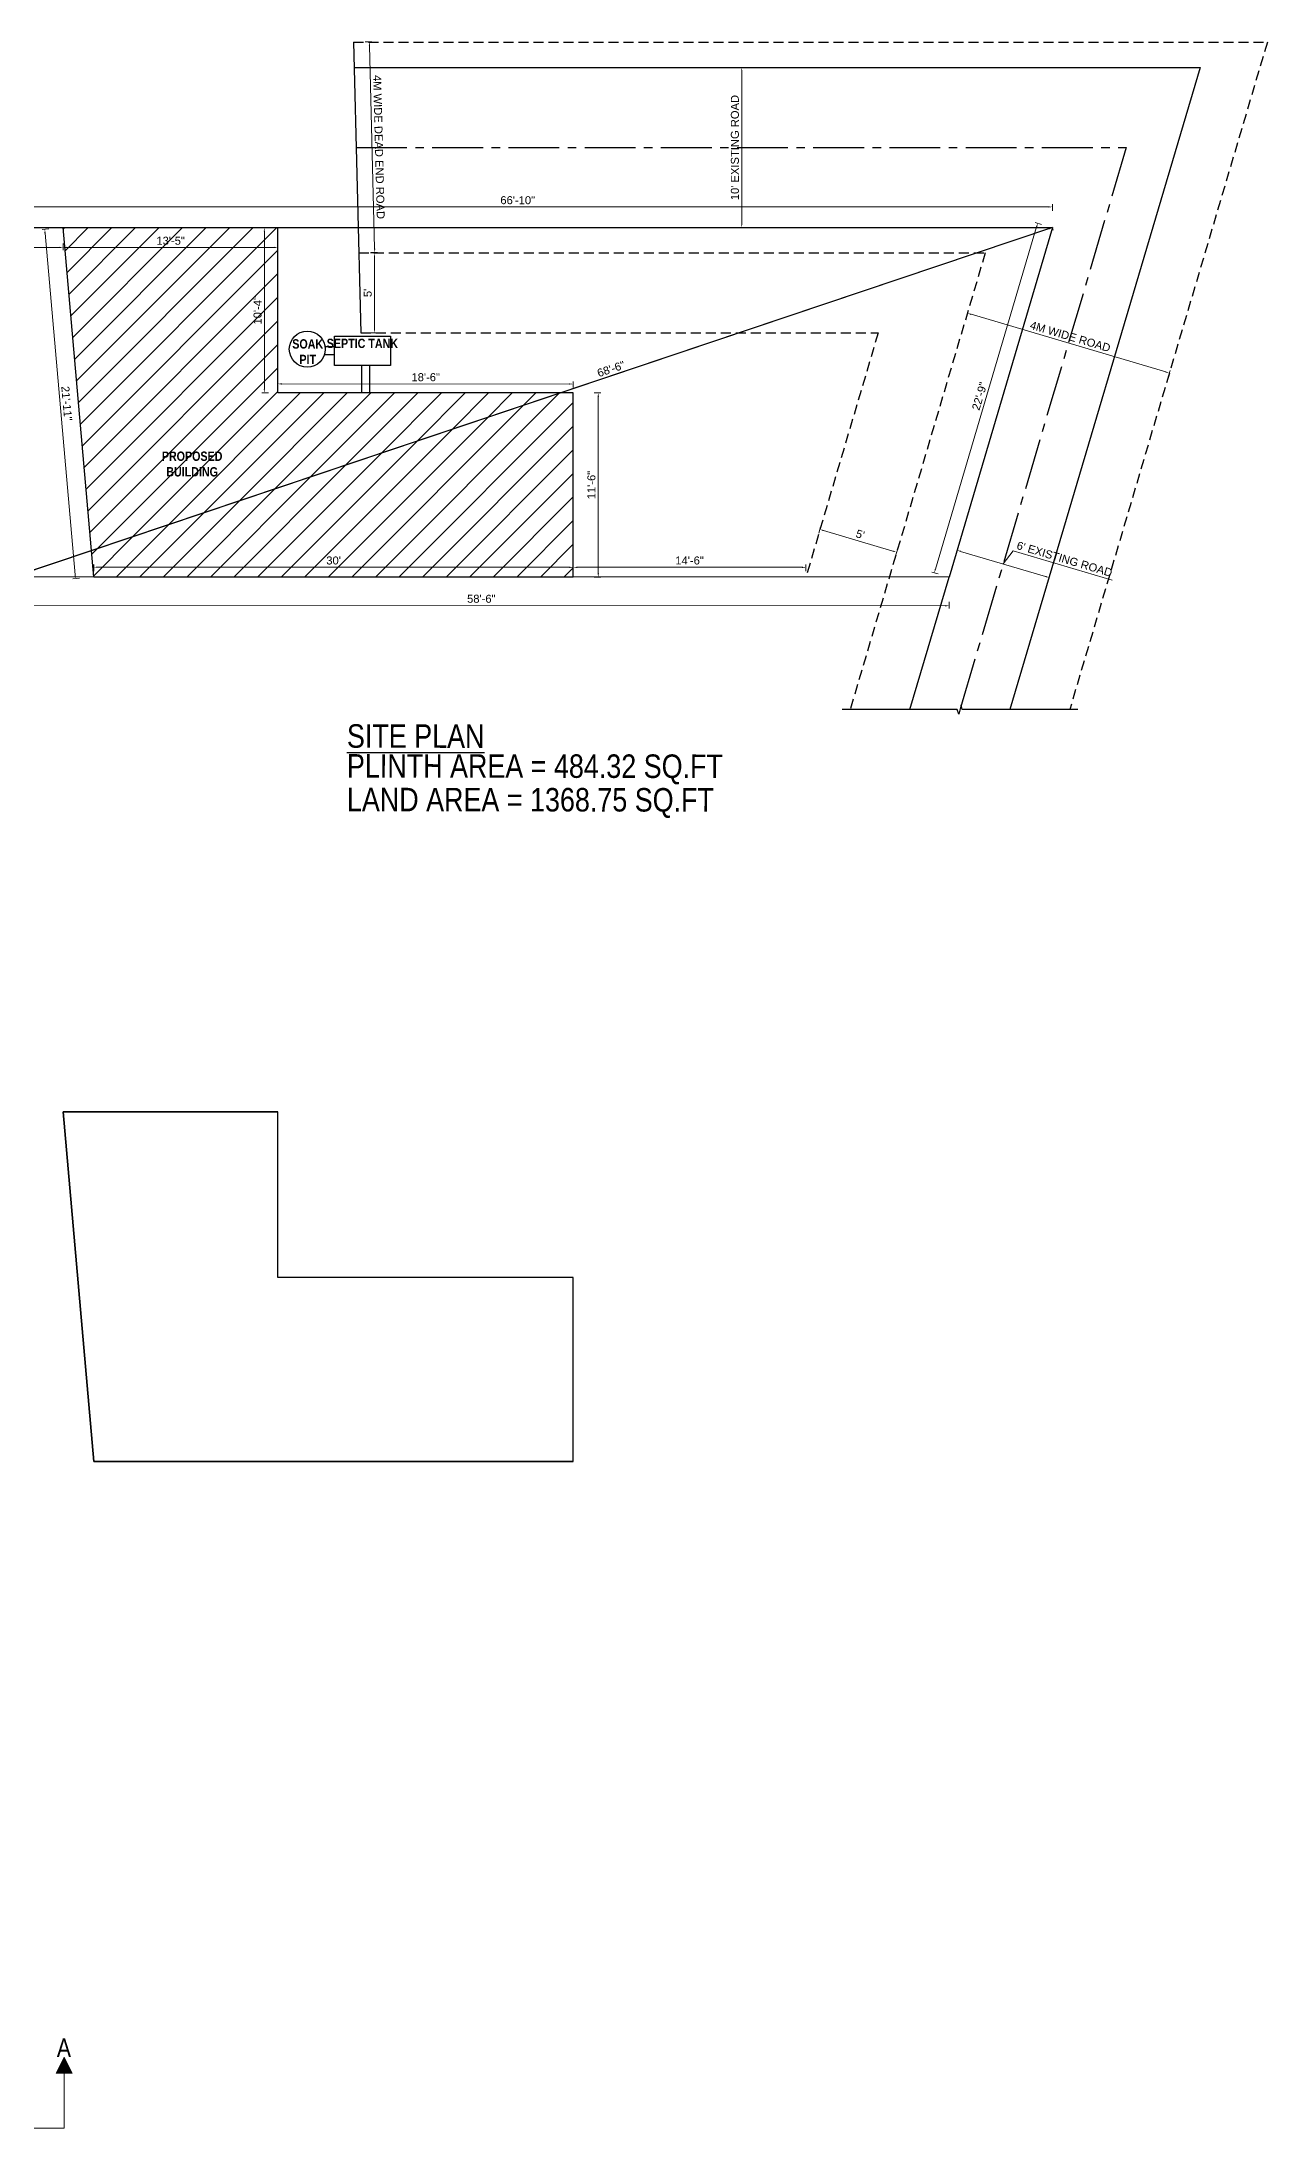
# Model space of a CAD drawing. Header units: inches. Extents: x 392906 to 410488, y -52747 to -40742.
# Drawn here: x 395963 to 396882, y -50533 to -48969 of the extents above; entities that cross this region are included whole.
import ezdxf

# ---------------------------------------------------------------- set-up
doc = ezdxf.new("R2010")
doc.units = ezdxf.units.IN
doc.header["$LTSCALE"] = 2
doc.header["$MEASUREMENT"] = 0
doc.header["$PDMODE"] = 34
doc.linetypes.add('CENTER2', pattern=[28.575, 19.05, -3.175, 3.175, -3.175])
doc.linetypes.add('DASHED2', pattern=[0.375, 0.25, -0.125])
doc.layers.get('0').update_dxf_attribs({"linetype": 'CONTINUOUS'})
doc.layers.get('DEFPOINTS').update_dxf_attribs({"color": 141, "linetype": 'CONTINUOUS'})
for name, color, linetype, lineweight in [('door', 20, 'CONTINUOUS', 35), ('steps', 253, 'CONTINUOUS', 20), ('WALL - A', 1, 'CONTINUOUS', 40)]:
    doc.layers.add(name, color=color, linetype=linetype, lineweight=lineweight)
doc.layers.add('plan wall', color=7, linetype='CONTINUOUS')
doc.styles.add('Lettring Text', font='arial.ttf')
doc.styles.get("Standard").update_dxf_attribs({"font": 'ARIALN.TTF'})
doc.dimstyles.new('Copy of Standard', dxfattribs={"dimtxt": 6, "dimasz": 2.875, "dimexe": 2, "dimexo": 4, "dimgap": 2, "dimtad": 1, "dimdec": 0, "dimrnd": 1, "dimzin": 0, "dimdsep": 46, "dimlunit": 4, "dimtxsty": 'Lettring Text', "dimcen": 0.1, "dimclrd": 7, "dimclre": 7, "dimclrt": 7, "dimazin": 0, "dimtfac": 0.645, "dimtdec": 0, "dimtmove": 1, "dimatfit": 0, "dimfxl": 3, "dimfxlon": 1, "dimtfillclr": 256, "dimtolj": 1, "dimtzin": 0, "dimlwd": -1, "dimlwe": -1, "dimarcsym": 2})

# ---------------------------------------------------------------- blocks, each defined once
blk = doc.blocks.new('*D855')
at = {"layer": 'DEFPOINTS', "color": 0, "ltscale": 0.5, "transparency": 16777216}
for p in [(396720.8, -49092.9), (395918.6, -49108.4), (396720.8, -49108.4)]:
    blk.add_point(p, dxfattribs=at)
at = {"layer": 'steps', "color": 7, "ltscale": 0.5, "transparency": 16777216}
for p, q in [((395918.6, -49095.9), (395918.6, -49090.9)), ((395921.5, -49092.9), (396717.9, -49092.9)), ((396720.8, -49095.9), (396720.8, -49090.9))]:
    blk.add_line(p, q, dxfattribs=at)
for points in [[(395921.5, -49092.5), (395921.5, -49093.4), (395918.6, -49092.9)], [(396717.9, -49092.5), (396717.9, -49093.4), (396720.8, -49092.9)]]:
    blk.add_solid(points, dxfattribs=at)
at = {"layer": 'steps', "color": 7, "ltscale": 0.5, "transparency": 16777216, "insert": (396319.7, -49087.9), "char_height": 6, "attachment_point": 5, "style": 'Lettring Text'}
blk.add_mtext('\\A1;66\'-10"', dxfattribs=at)
blk = doc.blocks.new('*D856')
at = {"layer": 'DEFPOINTS', "color": 0, "ltscale": 0.5, "transparency": 16777216}
for p in [(395941.6, -49370.3), (396643.2, -49370.5), (395941.6, -49391.7)]:
    blk.add_point(p, dxfattribs=at)
at = {"layer": 'steps', "color": 7, "ltscale": 0.5, "transparency": 16777216}
for p, q in [((395941.6, -49388.7), (395941.6, -49393.7)), ((396640.3, -49391.9), (395944.5, -49391.7)), ((396643.2, -49388.9), (396643.2, -49393.9))]:
    blk.add_line(p, q, dxfattribs=at)
for points in [[(395944.5, -49391.2), (395944.5, -49392.2), (395941.6, -49391.7)], [(396640.3, -49391.4), (396640.3, -49392.4), (396643.2, -49391.9)]]:
    blk.add_solid(points, dxfattribs=at)
at = {"layer": 'steps', "color": 7, "ltscale": 0.5, "transparency": 16777216, "insert": (396292.4, -49386.7), "char_height": 6, "attachment_point": 5, "rotation": 359.9867, "style": 'Lettring Text'}
blk.add_mtext('\\A1;58\'-6"', dxfattribs=at)
blk = doc.blocks.new('*D857')
at = {"layer": 'DEFPOINTS', "color": 0, "ltscale": 0.5, "transparency": 16777216}
for p in [(396720.8, -49108.4), (396632.1, -49367.2), (396643.2, -49370.5)]:
    blk.add_point(p, dxfattribs=at)
at = {"layer": 'steps', "color": 7, "ltscale": 0.5, "transparency": 16777216}
for p, q in [((396708.9, -49107.9), (396633, -49364.5)), ((396712.6, -49106), (396707.8, -49104.6)), ((396635, -49368.1), (396630.2, -49366.7))]:
    blk.add_line(p, q, dxfattribs=at)
for points in [[(396708.4, -49107.8), (396709.4, -49108), (396709.7, -49105.2)], [(396632.5, -49364.3), (396633.4, -49364.6), (396632.1, -49367.2)]]:
    blk.add_solid(points, dxfattribs=at)
at = {"layer": 'steps', "color": 7, "ltscale": 0.5, "transparency": 16777216, "insert": (396666.1, -49234.8), "char_height": 6, "attachment_point": 5, "rotation": 73.51, "style": 'Lettring Text'}
blk.add_mtext('\\A1;22\'-9"', dxfattribs=at)
blk = doc.blocks.new('*D858')
at = {"layer": 'DEFPOINTS', "color": 0, "ltscale": 0.5, "transparency": 16777216}
for p in [(396361.4, -49232.4), (396380.1, -49232.4), (396361.4, -49370.4)]:
    blk.add_point(p, dxfattribs=at)
at = {"layer": 'steps', "color": 7, "ltscale": 0.5, "transparency": 16777216}
for p, q in [((396377.1, -49232.4), (396382.1, -49232.4)), ((396380.1, -49367.6), (396380.1, -49235.3)), ((396377.1, -49370.4), (396382.1, -49370.4))]:
    blk.add_line(p, q, dxfattribs=at)
for points in [[(396379.6, -49235.3), (396380.6, -49235.3), (396380.1, -49232.4)], [(396379.6, -49367.6), (396380.6, -49367.6), (396380.1, -49370.4)]]:
    blk.add_solid(points, dxfattribs=at)
at = {"layer": 'steps', "color": 7, "ltscale": 0.5, "transparency": 16777216, "insert": (396375, -49301.4), "char_height": 6, "attachment_point": 5, "rotation": 90, "style": 'Lettring Text'}
blk.add_mtext('\\A1;11\'-6"', dxfattribs=at)
blk = doc.blocks.new('*D859')
at = {"layer": 'DEFPOINTS', "color": 0, "ltscale": 0.5, "transparency": 16777216}
for p in [(396001.9, -49363), (396001.9, -49370.4), (396361.4, -49370.4)]:
    blk.add_point(p, dxfattribs=at)
at = {"layer": 'steps', "color": 7, "ltscale": 0.5, "transparency": 16777216}
for p, q in [((396001.9, -49366), (396001.9, -49361)), ((396358.5, -49363.1), (396004.7, -49363)), ((396361.4, -49366.1), (396361.4, -49361.1))]:
    blk.add_line(p, q, dxfattribs=at)
for points in [[(396004.7, -49362.5), (396004.7, -49363.5), (396001.9, -49363)], [(396358.5, -49362.6), (396358.5, -49363.6), (396361.4, -49363.1)]]:
    blk.add_solid(points, dxfattribs=at)
at = {"layer": 'steps', "color": 7, "ltscale": 0.5, "transparency": 16777216, "insert": (396181.6, -49358), "char_height": 6, "attachment_point": 5, "rotation": 359.9867, "style": 'Lettring Text'}
blk.add_mtext("\\A1;30'", dxfattribs=at)
blk = doc.blocks.new('*D860')
at = {"layer": 'DEFPOINTS', "color": 0, "ltscale": 0.5, "transparency": 16777216}
for p in [(396139.9, -49225.6), (396139.9, -49232.4), (396361.4, -49232.4)]:
    blk.add_point(p, dxfattribs=at)
at = {"layer": 'steps', "color": 7, "ltscale": 0.5, "transparency": 16777216}
for p, q in [((396139.9, -49228.4), (396139.9, -49223.6)), ((396358.5, -49225.7), (396142.8, -49225.6)), ((396361.4, -49228.4), (396361.4, -49223.7))]:
    blk.add_line(p, q, dxfattribs=at)
for points in [[(396142.8, -49225.1), (396142.8, -49226.1), (396139.9, -49225.6)], [(396358.5, -49225.2), (396358.5, -49226.1), (396361.4, -49225.7)]]:
    blk.add_solid(points, dxfattribs=at)
at = {"layer": 'steps', "color": 7, "ltscale": 0.5, "transparency": 16777216, "insert": (396250.7, -49220.6), "char_height": 6, "attachment_point": 5, "rotation": 359.9876, "style": 'Lettring Text'}
blk.add_mtext('\\A1;18\'-6"', dxfattribs=at)
blk = doc.blocks.new('*D861')
at = {"layer": 'DEFPOINTS', "color": 0, "ltscale": 0.5, "transparency": 16777216}
for p in [(395965, -49109.6), (395978.8, -49108.4), (396001.9, -49370.4)]:
    blk.add_point(p, dxfattribs=at)
at = {"layer": 'steps', "color": 7, "ltscale": 0.5, "transparency": 16777216}
for p, q in [((395968, -49109.4), (395963, -49109.8)), ((395987.7, -49368.7), (395965.2, -49112.5)), ((395991, -49371.3), (395986, -49371.8))]:
    blk.add_line(p, q, dxfattribs=at)
for points in [[(395965.7, -49112.5), (395964.7, -49112.6), (395965, -49109.6)], [(395988.2, -49368.7), (395987.3, -49368.8), (395988, -49371.6)]]:
    blk.add_solid(points, dxfattribs=at)
at = {"layer": 'steps', "color": 7, "ltscale": 0.5, "transparency": 16777216, "insert": (395981.5, -49240.2), "char_height": 6, "attachment_point": 5, "rotation": 275.0256, "style": 'Lettring Text'}
blk.add_mtext('\\A1;21\'-11"', dxfattribs=at)
blk = doc.blocks.new('*D862')
at = {"layer": 'DEFPOINTS', "color": 0, "ltscale": 0.5, "transparency": 16777216}
for p in [(395978.8, -49108.4), (396139.9, -49108.4), (396139.9, -49123.3)]:
    blk.add_point(p, dxfattribs=at)
at = {"layer": 'steps', "color": 7, "ltscale": 0.5, "transparency": 16777216}
for p, q in [((395978.8, -49120.3), (395978.8, -49125.3)), ((395981.7, -49123.3), (396137, -49123.3)), ((396139.9, -49120.3), (396139.9, -49125.3))]:
    blk.add_line(p, q, dxfattribs=at)
for points in [[(395981.7, -49122.8), (395981.7, -49123.8), (395978.8, -49123.3)], [(396137, -49122.8), (396137, -49123.8), (396139.9, -49123.3)]]:
    blk.add_solid(points, dxfattribs=at)
at = {"layer": 'steps', "color": 7, "ltscale": 0.5, "transparency": 16777216, "insert": (396059.4, -49118.3), "char_height": 6, "attachment_point": 5, "style": 'Lettring Text'}
blk.add_mtext('\\A1;13\'-5"', dxfattribs=at)
blk = doc.blocks.new('*D863')
at = {"layer": 'DEFPOINTS', "color": 0, "ltscale": 0.5, "transparency": 16777216}
for p in [(396129.7, -49108.4), (396139.9, -49108.4), (396139.9, -49232.4)]:
    blk.add_point(p, dxfattribs=at)
at = {"layer": 'steps', "color": 7, "ltscale": 0.5, "transparency": 16777216}
for p, q in [((396132.7, -49108.4), (396127.7, -49108.4)), ((396129.7, -49229.5), (396129.7, -49111.3)), ((396132.7, -49232.4), (396127.7, -49232.4))]:
    blk.add_line(p, q, dxfattribs=at)
for points in [[(396129.2, -49111.3), (396130.1, -49111.3), (396129.7, -49108.4)], [(396129.2, -49229.5), (396130.1, -49229.5), (396129.7, -49232.4)]]:
    blk.add_solid(points, dxfattribs=at)
at = {"layer": 'steps', "color": 7, "ltscale": 0.5, "transparency": 16777216, "insert": (396124.6, -49170.4), "char_height": 6, "attachment_point": 5, "rotation": 90, "style": 'Lettring Text'}
blk.add_mtext('\\A1;10\'-4"', dxfattribs=at)
blk = doc.blocks.new('*D864')
at = {"layer": 'DEFPOINTS', "color": 0, "ltscale": 0.5, "transparency": 16777216}
for p in [(395918.6, -49108.4), (395978.8, -49108.4), (395918.6, -49123.3)]:
    blk.add_point(p, dxfattribs=at)
at = {"layer": 'steps', "color": 7, "ltscale": 0.5, "transparency": 16777216}
for p, q in [((395918.6, -49120.3), (395918.6, -49125.3)), ((395976, -49123.3), (395921.5, -49123.3)), ((395978.8, -49120.3), (395978.8, -49125.3))]:
    blk.add_line(p, q, dxfattribs=at)
for points in [[(395921.5, -49122.8), (395921.5, -49123.8), (395918.6, -49123.3)], [(395976, -49122.8), (395976, -49123.8), (395978.8, -49123.3)]]:
    blk.add_solid(points, dxfattribs=at)
at = {"layer": 'steps', "color": 7, "ltscale": 0.5, "transparency": 16777216, "insert": (395948.7, -49118.3), "char_height": 6, "attachment_point": 5, "style": 'Lettring Text'}
blk.add_mtext("\\A1;5'", dxfattribs=at)
blk = doc.blocks.new('*D865')
at = {"layer": 'DEFPOINTS', "color": 0, "ltscale": 0.5, "transparency": 16777216}
for p in [(396535.8, -49363.1), (396361.4, -49370.4), (396535.8, -49370.5)]:
    blk.add_point(p, dxfattribs=at)
at = {"layer": 'steps', "color": 7, "ltscale": 0.5, "transparency": 16777216}
for p, q in [((396361.4, -49366.1), (396361.4, -49361.1)), ((396364.3, -49363.1), (396532.9, -49363.1)), ((396535.8, -49366.1), (396535.8, -49361.1))]:
    blk.add_line(p, q, dxfattribs=at)
for points in [[(396364.3, -49362.6), (396364.3, -49363.6), (396361.4, -49363.1)], [(396532.9, -49362.6), (396532.9, -49363.6), (396535.8, -49363.1)]]:
    blk.add_solid(points, dxfattribs=at)
at = {"layer": 'steps', "color": 7, "ltscale": 0.5, "transparency": 16777216, "insert": (396448.6, -49358), "char_height": 6, "attachment_point": 5, "rotation": 359.9867, "style": 'Lettring Text'}
blk.add_mtext('\\A1;14\'-6"', dxfattribs=at)
blk = doc.blocks.new('*D867')
at = {"layer": 'DEFPOINTS', "color": 0, "ltscale": 0.5, "transparency": 16777216}
for p in [(396546.4, -49334.7), (396540.8, -49353.5), (396598.4, -49370.5)]:
    blk.add_point(p, dxfattribs=at)
at = {"layer": 'steps', "color": 7, "ltscale": 0.5, "transparency": 16777216}
for p, q in [((396545.5, -49337.6), (396546.9, -49332.8)), ((396601.1, -49351), (396549.1, -49335.6)), ((396603, -49354.6), (396604.5, -49349.9))]:
    blk.add_line(p, q, dxfattribs=at)
for points in [[(396549.3, -49335.1), (396549, -49336), (396546.4, -49334.7)], [(396601.3, -49350.5), (396601, -49351.4), (396603.9, -49351.8)]]:
    blk.add_solid(points, dxfattribs=at)
at = {"layer": 'steps', "color": 7, "ltscale": 0.5, "transparency": 16777216, "insert": (396576.6, -49338.4), "char_height": 6, "attachment_point": 5, "rotation": 343.51, "style": 'Lettring Text'}
blk.add_mtext("\\A1;5'", dxfattribs=at)
blk = doc.blocks.new('*D868')
at = {"layer": 'DEFPOINTS', "color": 0, "ltscale": 0.5, "transparency": 16777216}
for p in [(396643.2, -49370.5), (396718.2, -49370.8), (396712.2, -49390.9)]:
    blk.add_point(p, dxfattribs=at)
at = {"layer": 'steps', "color": 7, "ltscale": 0.5, "transparency": 16777216}
for p, q in [((396648.3, -49353.2), (396649.7, -49348.4)), ((396651.9, -49351.2), (396715.5, -49370)), ((396683.7, -49360.6), (396691.2, -49350.8)), ((396691.2, -49350.8), (396765.5, -49372.8)), ((396717.4, -49373.7), (396718.8, -49368.9))]:
    blk.add_line(p, q, dxfattribs=at)
for points in [[(396652.1, -49350.7), (396651.8, -49351.6), (396649.2, -49350.3)], [(396715.6, -49369.5), (396715.3, -49370.4), (396718.2, -49370.8)]]:
    blk.add_solid(points, dxfattribs=at)
at = {"layer": 'steps', "color": 7, "ltscale": 0.5, "transparency": 16777216, "insert": (396729.8, -49356.9), "char_height": 6, "attachment_point": 5, "rotation": 343.51, "style": 'Lettring Text'}
blk.add_mtext("\\A1;6' EXISTING ROAD", dxfattribs=at)
blk = doc.blocks.new('*D869')
at = {"layer": 'DEFPOINTS', "color": 0, "ltscale": 0.5, "transparency": 16777216}
for p in [(396514.2, -48988.4), (396487.7, -49108.4), (396514.2, -49108.4)]:
    blk.add_point(p, dxfattribs=at)
at = {"layer": 'steps', "color": 7, "ltscale": 0.5, "transparency": 16777216}
for p, q in [((396490.7, -48988.4), (396485.7, -48988.4)), ((396487.7, -48991.3), (396487.7, -49105.5)), ((396490.7, -49108.4), (396485.7, -49108.4))]:
    blk.add_line(p, q, dxfattribs=at)
for points in [[(396487.3, -48991.3), (396488.2, -48991.3), (396487.7, -48988.4)], [(396487.3, -49105.5), (396488.2, -49105.5), (396487.7, -49108.4)]]:
    blk.add_solid(points, dxfattribs=at)
at = {"layer": 'steps', "color": 7, "ltscale": 0.5, "transparency": 16777216, "insert": (396482.6, -49048.4), "char_height": 6, "attachment_point": 5, "rotation": 90, "style": 'Lettring Text'}
blk.add_mtext("\\A1;10' EXISTING ROAD", dxfattribs=at)
blk = doc.blocks.new('*D870')
at = {"layer": 'DEFPOINTS', "color": 0, "ltscale": 0.5, "transparency": 16777216}
for p in [(396196.5, -48969.4), (396208.4, -48969.1), (396200.6, -49127.4)]:
    blk.add_point(p, dxfattribs=at)
at = {"layer": 'steps', "color": 7, "ltscale": 0.5, "transparency": 16777216}
for p, q in [((396205.4, -48969.2), (396210.4, -48969.1)), ((396212.4, -49124.2), (396208.5, -48972)), ((396209.5, -49127.2), (396214.5, -49127.1))]:
    blk.add_line(p, q, dxfattribs=at)
for points in [[(396209, -48972), (396208, -48972), (396208.4, -48969.1)], [(396212.9, -49124.2), (396211.9, -49124.3), (396212.5, -49127.1)]]:
    blk.add_solid(points, dxfattribs=at)
at = {"layer": 'steps', "color": 7, "ltscale": 0.5, "transparency": 16777216, "insert": (396215.6, -49048), "char_height": 6, "attachment_point": 5, "rotation": 271.4653, "style": 'Lettring Text'}
blk.add_mtext('\\A1;4M WIDE DEAD END ROAD', dxfattribs=at)
blk = doc.blocks.new('*D871')
at = {"layer": 'DEFPOINTS', "color": 0, "ltscale": 0.5, "transparency": 16777216}
for p in [(396808.4, -49217.5), (396619.6, -49298.6), (396771.1, -49343.5)]:
    blk.add_point(p, dxfattribs=at)
at = {"layer": 'steps', "color": 7, "ltscale": 0.5, "transparency": 16777216}
for p, q in [((396656.1, -49175.5), (396657.5, -49170.7)), ((396659.7, -49173.4), (396805.7, -49216.6)), ((396807.6, -49220.3), (396809, -49215.5))]:
    blk.add_line(p, q, dxfattribs=at)
for points in [[(396659.8, -49173), (396659.6, -49173.9), (396656.9, -49172.6)], [(396805.8, -49216.2), (396805.5, -49217.1), (396808.4, -49217.5)]]:
    blk.add_solid(points, dxfattribs=at)
at = {"layer": 'steps', "color": 7, "ltscale": 0.5, "transparency": 16777216, "insert": (396734.1, -49190.1), "char_height": 6, "attachment_point": 5, "rotation": 343.51, "style": 'Lettring Text'}
blk.add_mtext('\\A1;4M WIDE ROAD', dxfattribs=at)
blk = doc.blocks.new('*D872')
at = {"layer": 'DEFPOINTS', "color": 0, "ltscale": 0.5, "transparency": 16777216}
for p in [(396200.6, -49127.4), (396212.2, -49127.4), (396202.1, -49187.4)]:
    blk.add_point(p, dxfattribs=at)
at = {"layer": 'steps', "color": 7, "ltscale": 0.5, "transparency": 16777216}
for p, q in [((396209.2, -49127.4), (396214.2, -49127.4)), ((396212.2, -49184.5), (396212.2, -49130.3)), ((396209.2, -49187.4), (396214.2, -49187.4))]:
    blk.add_line(p, q, dxfattribs=at)
for points in [[(396211.8, -49130.3), (396212.7, -49130.3), (396212.2, -49127.4)], [(396211.8, -49184.5), (396212.7, -49184.5), (396212.2, -49187.4)]]:
    blk.add_solid(points, dxfattribs=at)
at = {"layer": 'steps', "color": 7, "ltscale": 0.5, "transparency": 16777216, "insert": (396207.2, -49157.4), "char_height": 6, "attachment_point": 5, "rotation": 90, "style": 'Lettring Text'}
blk.add_mtext("\\A1;5'", dxfattribs=at)
blk = doc.blocks.new('*D873')
at = {"layer": 'DEFPOINTS', "color": 0, "ltscale": 0.5, "transparency": 16777216}
for p in [(396720.8, -49108.4), (395941.6, -49370.3), (395941.6, -49370.3)]:
    blk.add_point(p, dxfattribs=at)
at = {"layer": 'steps', "color": 7, "ltscale": 0.5, "transparency": 16777216}
for p, q in [((396718.1, -49109.3), (395944.4, -49369.4)), ((396720.8, -49108.4), (396721.4, -49110.3)), ((395941.6, -49370.3), (395941, -49368.5))]:
    blk.add_line(p, q, dxfattribs=at)
for points in [[(396717.9, -49108.9), (396718.2, -49109.8), (396720.8, -49108.4)], [(395944.2, -49369), (395944.5, -49369.9), (395941.6, -49370.3)]]:
    blk.add_solid(points, dxfattribs=at)
at = {"layer": 'steps', "color": 7, "ltscale": 0.5, "transparency": 16777216, "insert": (396389.7, -49214.4), "char_height": 6, "attachment_point": 5, "rotation": 18.581, "style": 'Lettring Text'}
blk.add_mtext('\\A1;68\'-6"', dxfattribs=at)

msp = doc.modelspace()

# ---------------------------------------------------------------- hatches: boundary and pattern name
at = {"linetype": 'ByBlock', "lineweight": 5}
msp.add_hatch(color=7, dxfattribs=at).paths.add_polyline_path([(395979.6, -50480.1), (395985.6, -50492.1), (395973.6, -50492.1)])
at = {"layer": 'door', "ltscale": 0.5}
h = msp.add_hatch(dxfattribs=at)
h.set_pattern_fill('ANSI31', color=256, scale=100)
h.paths.add_polyline_path([(396351.9, -49232.4), (396139.9, -49232.4), (396139.9, -49108.4), (395978.8, -49108.4), (396000.1, -49350.7)])
h.paths.add_polyline_path([(396046.9, -49124.5), (396071.3, -49124.5), (396071.3, -49112.1), (396046.9, -49112.1)], flags=24)
h.paths.add_polyline_path([(396130.8, -49182.8), (396130.8, -49158.5), (396118.5, -49158.5), (396118.5, -49182.8)], flags=24)
h.paths.add_polyline_path([(396238.2, -49249), (396262.6, -49249), (396262.6, -49236.7), (396238.2, -49236.7)], flags=24)
h.paths.add_polyline_path([(396049.6, -49298.5), (396101.5, -49298.5), (396101.5, -49272.5), (396049.6, -49272.5)], flags=24)
h = msp.add_hatch(dxfattribs=at)
h.set_pattern_fill('ANSI31', color=256, scale=100)
h.paths.add_polyline_path([(396000.1, -49350.7), (396001.9, -49370.4), (396361.4, -49370.4), (396361.4, -49232.4), (396351.9, -49232.4)])
h.paths.add_polyline_path([(396238.2, -49226.8), (396262.6, -49226.8), (396262.6, -49214.4), (396238.2, -49214.4)], flags=9)
h.paths.add_polyline_path([(396049.6, -49298.5), (396101.5, -49298.5), (396101.5, -49272.5), (396049.6, -49272.5)], flags=25)

# ---------------------------------------------------------------- linework, layer by layer
at = {"ltscale": 0.5}
for p, q in [((396196.5, -48969.4), (396202.1, -49187.4)), ((396197, -48988.4), (396831.4, -48988.4)), ((396831.4, -48988.4), (396688.9, -49469.8)), ((395918.6, -49108.4), (396720.8, -49108.4)), ((396720.8, -49108.4), (395941.6, -49370.3)), ((396001.9, -49370.4), (395978.8, -49108.4)), ((395978.8, -49108.4), (396139.9, -49108.4)), ((396139.9, -49232.4), (396139.9, -49108.4)), ((396720.8, -49108.4), (396643.2, -49370.5)), ((396182.4, -49203.9), (396174.7, -49203.9)), ((396182.4, -49197.9), (396175.3, -49197.9)), ((396202.7, -49232.4), (396202.7, -49211.8)), ((396208.7, -49232.4), (396208.7, -49211.8)), ((396361.4, -49232.4), (396139.9, -49232.4)), ((396361.4, -49370.4), (396361.4, -49232.4)), ((396643.2, -49370.5), (395941.6, -49370.3)), ((396361.4, -49370.4), (396001.9, -49370.4)), ((396613.8, -49469.8), (396643.2, -49370.5)), ((396001.9, -50033.4), (395978.8, -49771.4)), ((395978.8, -49771.4), (396139.9, -49771.4)), ((396139.9, -49895.4), (396139.9, -49771.4)), ((396361.4, -49895.4), (396139.9, -49895.4)), ((396361.4, -50033.4), (396361.4, -49895.4)), ((396361.4, -50033.4), (396001.9, -50033.4))]:
    msp.add_line(p, q, dxfattribs=at)
at = {"color": 7, "linetype": 'ByBlock', "lineweight": 5}
for p, q in [((395979.6, -50480.1), (395973.6, -50492.1)), ((395985.6, -50492.1), (395973.6, -50492.1)), ((395985.6, -50492.1), (395979.6, -50480.1)), ((395979.6, -50533.3), (395979.6, -50492.1)), ((395979.6, -50533.3), (395485.3, -50533.3))]:
    msp.add_line(p, q, dxfattribs=at)
at = {"ltscale": 0.5}
for points in [[(396182.4, -49189.9), (396224.3, -49189.9), (396224.3, -49211.8), (396182.4, -49211.8)], [(396361.4, -49895.4), (396139.9, -49895.4), (396139.9, -49771.4), (395978.8, -49771.4), (396001.9, -50033.4), (396361.4, -50033.4)]]:
    msp.add_lwpolyline(points, close=True, dxfattribs=at)
at = {"linetype": 'Continuous', "ltscale": 0.5}
msp.add_lwpolyline([(396739.7, -49469.8), (396653.1, -49469.8), (396652.4, -49466.1), (396650.5, -49473.1), (396649.4, -49469.8), (396563, -49469.8)], dxfattribs=at)
at = {"ltscale": 0.5}
msp.add_circle((396161.9, -49199.5), 13.5, dxfattribs=at)
at = {"layer": 'WALL - A', "linetype": 'DASHED2', "lineweight": -3, "ltscale": 15}
for p, q in [((396196.5, -48969.4), (396881.9, -48969.4)), ((396881.9, -48969.4), (396733.7, -49469.8)), ((396200.6, -49127.4), (396670.3, -49127.4)), ((396670.3, -49127.4), (396569, -49469.8)), ((396202.1, -49187.4), (396590, -49187.4)), ((396590, -49187.4), (396535.8, -49370.5))]:
    msp.add_line(p, q, dxfattribs=at)
at = {"layer": 'WALL - A', "linetype": 'CENTER2', "lineweight": -3}
for p, q in [((396198.5, -49048.4), (396776.1, -49048.4)), ((396776.1, -49048.4), (396651.4, -49469.8))]:
    msp.add_line(p, q, dxfattribs=at)

# ---------------------------------------------------------------- texts
at = {"color": 7, "linetype": 'ByBlock', "lineweight": 5, "insert": (395984.7, -50466), "char_height": 14, "width": 26.58, "attachment_point": 3}
msp.add_mtext('A', dxfattribs=at)
at = {"layer": 'plan wall', "ltscale": 3, "char_height": 17.612, "attachment_point": 7, "rotation": 359.9411}
for s, insert in [('{\\LSITE PLAN}', (396191.6, -49498.6)), ('PLINTH AREA = 484.32 SQ.FT', (396191.6, -49525.6)), ('LAND AREA = 1368.75 SQ.FT', (396191.6, -49550.8))]:
    msp.add_mtext(s, dxfattribs=dict(at, insert=insert))
at = {"layer": 'steps', "color": 7, "ltscale": 0.3, "char_height": 7, "attachment_point": 2}
for s, insert, width in [('{\\fTechnic|b1|i0|c2|p2;SOAK PIT}', (396162.2, -49192.1), 35.408), ('{\\fTechnic|b1|i0|c2|p2;SEPTIC TANK}', (396203.2, -49191.7), 55.268), ('{\\fTechnic|b1|i0|c2|p2;PROPOSED BUILDING}', (396075.5, -49276.3), 55.268)]:
    msp.add_mtext(s, dxfattribs=dict(at, insert=insert, width=width))

# ---------------------------------------------------------------- dimensions: what is measured, and where the dimension line sits
at = {"layer": 'steps', "ltscale": 0.5}
for p1, p2, distance, text, picture, middle in [((396200.6, -49127.4), (396196.5, -48969.4), -11.9, '4M WIDE DEAD END ROAD', '*D870', (396215.6, -49048)), ((396619.6, -49298.6), (396771.1, -49343.5), 131.4, '4M WIDE ROAD', '*D871', (396734.1, -49190.1))]:
    dim = msp.add_aligned_dim(p1=p1, p2=p2, distance=distance, text=text, dimstyle='Copy of Standard', dxfattribs=at)
    dim.commit()
    dim.dimension.update_dxf_attribs({"geometry": picture, "text_midpoint": middle})
dim = msp.add_linear_dim(base=(396487.7, -49108.4), p1=(396514.2, -48988.4), p2=(396514.2, -49108.4), angle=90, text="10' EXISTING ROAD", dimstyle='Copy of Standard', dxfattribs=at)
dim.commit()
dim.dimension.update_dxf_attribs({"geometry": '*D869', "text_midpoint": (396482.6, -49048.4)})
for base, p1, p2, picture, middle in [((396720.8, -49092.9), (395918.6, -49108.4), (396720.8, -49108.4), '*D855', (396319.7, -49087.9)), ((395918.6, -49123.3), (395978.8, -49108.4), (395918.6, -49108.4), '*D864', (395948.7, -49118.3)), ((396139.9, -49123.3), (395978.8, -49108.4), (396139.9, -49108.4), '*D862', (396059.4, -49118.3))]:
    dim = msp.add_linear_dim(base=base, p1=p1, p2=p2, dimstyle='Copy of Standard', dxfattribs=at)
    dim.commit()
    dim.dimension.update_dxf_attribs({"geometry": picture, "text_midpoint": middle})
dim = msp.add_linear_dim(base=(395941.6, -49370.3), p1=(396720.8, -49108.4), p2=(395941.6, -49370.3), angle=198.581, dimstyle='Copy of Standard', dxfattribs=at)
dim.commit()
dim.dimension.update_dxf_attribs({"geometry": '*D873', "text_midpoint": (396391.3, -49219.2), "dimtype": 161})
for p1, p2, distance, picture, middle in [((396001.9, -49370.4), (395978.8, -49108.4), 13.9, '*D861', (395981.5, -49240.2)), ((396720.8, -49108.4), (396643.2, -49370.5), -11.5, '*D857', (396666.1, -49234.8)), ((396361.4052, -49232.4476), (396139.9052, -49232.3997), -6.7876, '*D860', (396250.6578, -49220.5726)), ((396598.4, -49370.5), (396540.8, -49353.5), -19.5, '*D867', (396576.6, -49338.4)), ((396361.4052, -49370.4458), (396001.8703, -49370.3622), -7.3612, '*D859', (396181.6406, -49357.9773)), ((396643.2, -49370.5), (395941.6, -49370.3), 21.4, '*D856', (396292.4, -49386.7))]:
    dim = msp.add_aligned_dim(p1=p1, p2=p2, distance=distance, dimstyle='Copy of Standard', dxfattribs=at)
    dim.commit()
    dim.dimension.update_dxf_attribs({"geometry": picture, "text_midpoint": middle})
for base, p1, p2, angle, picture, middle in [((396129.7, -49108.4), (396139.9, -49232.4), (396139.9, -49108.4), 90, '*D863', (396124.6, -49170.4)), ((396212.2, -49127.4), (396202.1, -49187.4), (396200.6, -49127.4), 90, '*D872', (396207.2, -49157.4)), ((396380.1, -49232.4), (396361.4, -49370.4), (396361.4, -49232.4), 90, '*D858', (396375, -49301.4)), ((396535.8, -49363.1), (396361.4, -49370.4), (396535.8, -49370.5), 359.9867, '*D865', (396448.6, -49358))]:
    dim = msp.add_linear_dim(base=base, p1=p1, p2=p2, angle=angle, dimstyle='Copy of Standard', dxfattribs=at)
    dim.commit()
    dim.dimension.update_dxf_attribs({"geometry": picture, "text_midpoint": middle})
dim = msp.add_linear_dim(base=(396718.2, -49370.8), p1=(396643.2, -49370.5), p2=(396712.2, -49390.9), angle=343.51, text="6' EXISTING ROAD", dimstyle='Copy of Standard', dxfattribs=at)
dim.commit()
dim.dimension.update_dxf_attribs({"geometry": '*D868', "text_midpoint": (396693.1, -49351.4), "dimtype": 161})

doc.saveas('drawing.dxf')
